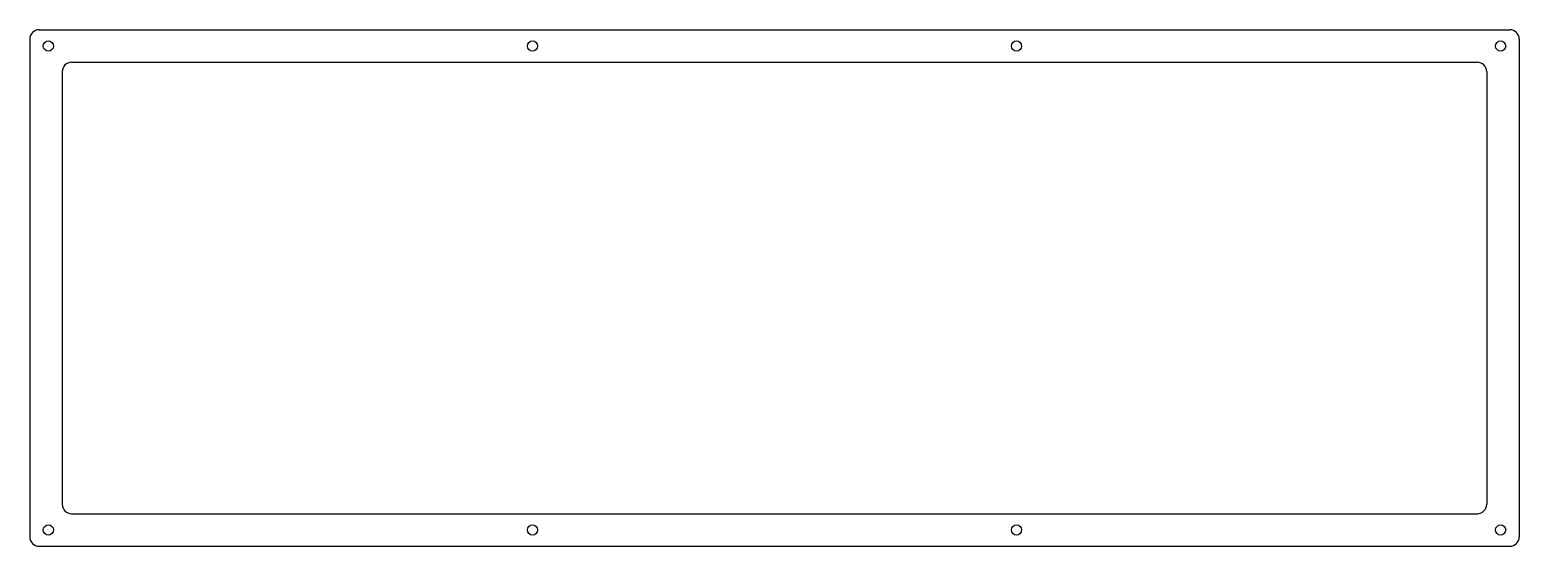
# Model space of a CAD drawing. Header units: millimetres. Extents: x 1 to 322, y 2 to 113.
import ezdxf

# ---------------------------------------------------------------- set-up
doc = ezdxf.new("R2010")
doc.units = ezdxf.units.MM

# ---------------------------------------------------------------- blocks, each defined once
blk = doc.blocks.new('*U7')
blk.add_circle((0, 0), 1.1)
blk = doc.blocks.new('*U9')
at = {"color": 0, "linetype": 'ByBlock', "lineweight": -2, "transparency": 16777216}
for p in [(0, 0), (104.27, 0), (208.53, 0), (312.8, 0)]:
    blk.add_blockref('*U7', p, dxfattribs=at)
blk = doc.blocks.new('*U10')
blk.add_circle((0, 0), 1.1)
blk = doc.blocks.new('*U11')
at = {"color": 0, "linetype": 'ByBlock', "lineweight": -2, "transparency": 16777216}
for p in [(0, 0), (104.27, 0), (208.53, 0), (312.8, 0)]:
    blk.add_blockref('*U10', p, dxfattribs=at)

msp = doc.modelspace()

# ---------------------------------------------------------------- linework, layer by layer
for p, q in [((3.13, 112.77), (319.93, 112.77)), ((1.13, 110.77), (1.13, 3.52)), ((321.93, 110.77), (321.93, 3.52)), ((8.13, 103.77), (8.13, 10.52)), ((10.13, 105.77), (312.93, 105.77)), ((314.93, 103.77), (314.93, 10.52)), ((10.13, 8.52), (312.93, 8.52)), ((3.13, 1.52), (319.93, 1.52))]:
    msp.add_line(p, q)
for centre, start, end in [((3.13, 110.77), 90, 180), ((319.93, 110.77), 0, 90), ((10.13, 103.77), 90, 180), ((312.93, 103.77), 0, 90), ((10.13, 10.52), 180, 270), ((312.93, 10.52), 270, 0), ((3.13, 3.52), 180, 270), ((319.93, 3.52), 270, 0)]:
    msp.add_arc(centre, 2, start, end)

# ---------------------------------------------------------------- block references
for name, p in [('*U9', (5.13, 109.27)), ('*U11', (5.13, 5.02))]:
    msp.add_blockref(name, p)

doc.saveas('drawing.dxf')
